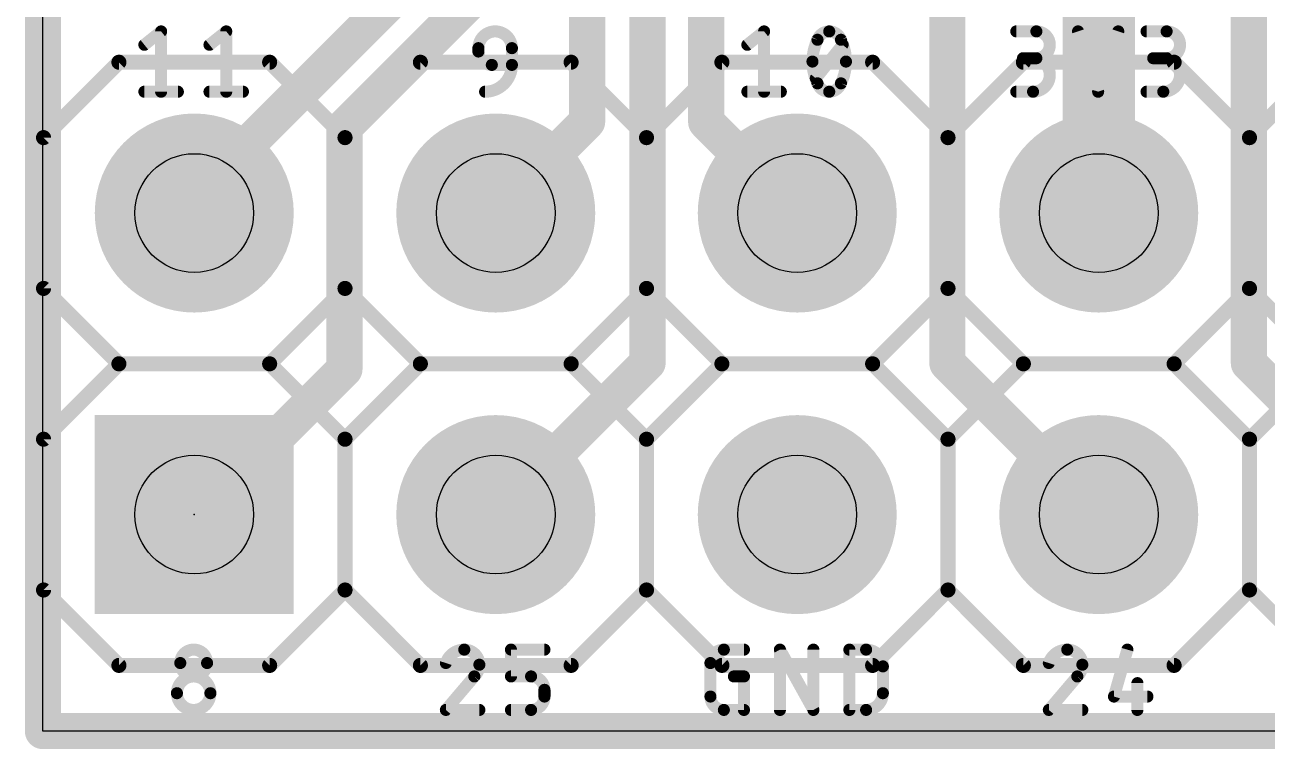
# Model space of a CAD drawing. Extents: x 40.2 to 61.4, y 22.5 to 56.
# Drawn here: x 41.76 to 52.22, y 22.45 to 28.55 of the extents above; entities that cross this region are included whole.
import ezdxf

# ---------------------------------------------------------------- set-up
doc = ezdxf.new("R2010")
doc.units = 0
for name, color, linetype in [('1', 12, 'CONTINUOUS'), ('16', 132, 'CONTINUOUS'), ('17', 122, 'CONTINUOUS'), ('20', 31, 'CONTINUOUS'), ('21', 251, 'CONTINUOUS'), ('22', 251, 'CONTINUOUS'), ('23', 53, 'CONTINUOUS'), ('29', 251, 'CONTINUOUS'), ('30', 251, 'CONTINUOUS'), ('44', 251, 'CONTINUOUS'), ('51', 251, 'CONTINUOUS')]:
    doc.layers.add(name, color=color, linetype=linetype)

# ---------------------------------------------------------------- blocks, each defined once
blk = doc.blocks.new('RECT')
blk.add_solid([(-0.5, -0.5), (0.5, -0.5), (-0.5, 0.5), (0.5, 0.5)])
blk = doc.blocks.new('ROUNDP')
at = {"const_width": 0.5}
blk.add_lwpolyline([(0, -0.25, 1), (0, 0.25, 1), (0, -0.25)], format="xyb", dxfattribs=at)
blk = doc.blocks.new('SQUAREP')
blk.add_solid([(-0.5, -0.5), (0.5, -0.5), (-0.5, 0.5), (0.5, 0.5)])

msp = doc.modelspace()

# ---------------------------------------------------------------- linework, layer by layer
at = {"layer": '1', "const_width": 0.3048}
for points in [[(41.91, 22.606), (41.91, 29.21)], [(59.69, 22.606), (41.91, 22.606)]]:
    msp.add_lwpolyline(points, dxfattribs=at)
at = {"layer": '1', "const_width": 0.1524}
for points in [[(41.91, 22.6822, 1), (41.91, 22.5298)], [(41.8338, 22.606, 1), (41.9862, 22.606)]]:
    msp.add_lwpolyline(points, format="xyb", dxfattribs=at)
at = {"layer": '16'}
for points, const_width in [([(48.2524, 32.1634), (43.185, 27.096)], 0.3048), ([(48.7286, 31.9718), (44.45, 27.6932)], 0.3048), ([(41.91, 22.606), (41.91, 29.21)], 0.3048), ([(46.4946, 29.0798), (46.4946, 27.7386)], 0.3048), ([(50.805, 26.969), (50.805, 28.956)], 0.6096), ([(49.784, 28.956), (49.53, 28.702)], 0.3048), ([(47.004, 28.9012), (47.004, 25.708)], 0.3048), ([(52.07, 25.704), (52.07, 28.7782)], 0.3048), ([(47.498, 28.7107), (47.498, 27.736)], 0.3048), ([(49.53, 28.702), (49.53, 25.704)], 0.3048), ([(44.45, 25.654), (44.45, 27.6932)], 0.3048), ([(46.4946, 27.7386), (45.725, 26.969)], 0.3048), ([(48.265, 26.969), (47.498, 27.736)], 0.3048), ([(43.185, 26.969), (43.185, 27.096)], 0.3048), ([(47.004, 25.708), (45.725, 24.429)], 0.3048), ([(49.53, 25.704), (50.805, 24.429)], 0.3048), ([(53.345, 24.429), (52.07, 25.704)], 0.3048), ([(44.45, 25.654), (43.225, 24.429)], 0.3048), ([(43.185, 24.429), (43.225, 24.429)], 0.3048), ([(59.69, 22.606), (41.91, 22.606)], 0.3048)]:
    msp.add_lwpolyline(points, dxfattribs=dict(at, const_width=const_width))
for points, const_width in [([(49.4761, 28.7559, 1), (49.5839, 28.6481)], 0.1524), ([(44.5262, 27.6932, 1), (44.3738, 27.6932)], 0.1524), ([(46.5485, 27.6847, 1), (46.4407, 27.7925)], 0.1524), ([(47.5519, 27.7899, 1), (47.4441, 27.6821)], 0.1524), ([(44.3961, 27.7471, 1), (44.5039, 27.6393)], 0.1524), ([(46.4184, 27.7386, 1), (46.5708, 27.7386)], 0.1524), ([(47.4218, 27.736, 1), (47.5742, 27.736)], 0.1524), ([(43.2612, 27.096, 1), (43.1088, 27.096)], 0.1524), ([(43.1311, 27.1499, 1), (43.2389, 27.0421)], 0.1524), ([(50.6526, 26.969, 1), (50.9574, 26.969)], 0.3048), ([(43.1088, 26.969, 1), (43.2612, 26.969)], 0.1524), ([(45.6711, 27.0229, 1), (45.7789, 26.9151)], 0.1524), ([(48.2111, 26.9151, 1), (48.3189, 27.0229)], 0.1524), ([(47.0579, 25.6541, 1), (46.9501, 25.7619)], 0.1524), ([(49.5839, 25.7579, 1), (49.4761, 25.6501)], 0.1524), ([(52.1239, 25.7579, 1), (52.0161, 25.6501)], 0.1524), ([(44.5039, 25.6001, 1), (44.3961, 25.7079)], 0.1524), ([(46.9278, 25.708, 1), (47.0802, 25.708)], 0.1524), ([(49.4538, 25.704, 1), (49.6062, 25.704)], 0.1524), ([(51.9938, 25.704, 1), (52.1462, 25.704)], 0.1524), ([(44.3738, 25.654, 1), (44.5262, 25.654)], 0.1524), ([(43.185, 24.5052, 1), (43.185, 24.3528)], 0.1524), ([(43.1711, 24.4829, 1), (43.2789, 24.3751)], 0.1524), ([(43.225, 24.3528, 1), (43.225, 24.5052)], 0.1524), ([(45.6711, 24.4829, 1), (45.7789, 24.3751)], 0.1524), ([(50.7511, 24.3751, 1), (50.8589, 24.4829)], 0.1524), ([(41.91, 22.6822, 1), (41.91, 22.5298)], 0.1524), ([(41.8338, 22.606, 1), (41.9862, 22.606)], 0.1524)]:
    msp.add_lwpolyline(points, format="xyb", dxfattribs=dict(at, const_width=const_width))
at = {"layer": '20'}
for p, q in [((41.91, 22.606), (41.91, 29.21)), ((59.69, 22.606), (41.91, 22.606))]:
    msp.add_line(p, q, dxfattribs=at)
at = {"layer": '21', "const_width": 0.1016}
for points in [[(42.7646, 28.3859), (42.9057, 28.4988)], [(42.9057, 28.4988), (42.9057, 27.9908)], [(43.3132, 28.3859), (43.4543, 28.4988)], [(43.4543, 28.4988), (43.4543, 27.9908)], [(47.8446, 28.3859), (47.9857, 28.4988)], [(47.9857, 28.4988), (47.9857, 27.9908)], [(50.1103, 28.4988), (50.2796, 28.4988)], [(50.6307, 28.4988), (50.8, 27.9908)], [(50.8, 27.9908), (50.9693, 28.4988)], [(51.2075, 28.4988), (51.3769, 28.4988)], [(45.5789, 28.3295), (45.5789, 28.3577)], [(45.8611, 28.3577), (45.8611, 28.2166)], [(48.4214, 28.1037), (48.6472, 28.3859)], [(45.8611, 28.2166), (45.6918, 28.2166)], [(50.2796, 28.273), (50.1667, 28.273)], [(51.3769, 28.273), (51.264, 28.273)], [(42.7646, 27.9908), (43.0468, 27.9908)], [(43.3132, 27.9908), (43.5954, 27.9908)], [(47.8446, 27.9908), (48.1268, 27.9908)], [(50.1103, 27.9908), (50.2514, 27.9908)], [(51.2075, 27.9908), (51.3486, 27.9908)], [(45.8532, 23.066), (45.8532, 23.2918)], [(45.8532, 23.2918), (46.1354, 23.2918)], [(47.6466, 23.2918), (47.8159, 23.2918)], [(48.1189, 22.7838), (48.1189, 23.2918)], [(48.1189, 23.2918), (48.4011, 22.7838)], [(48.4011, 22.7838), (48.4011, 23.2918)], [(48.7041, 22.7838), (48.7041, 23.2918)], [(48.7041, 23.2918), (48.8452, 23.2918)], [(51.0461, 23.2918), (50.9332, 22.8967)], [(47.5337, 22.8967), (47.5337, 23.1789)], [(48.9863, 23.1507), (48.9863, 22.9249)], [(45.5445, 23.066), (45.3046, 22.7838)], [(46.0225, 23.066), (45.8532, 23.066)], [(47.7312, 23.066), (47.8159, 23.066)], [(47.8159, 23.066), (47.8159, 22.7838)], [(50.6245, 23.066), (50.3846, 22.7838)], [(51.1308, 23.0096), (51.1308, 22.7838)], [(46.1354, 22.8967), (46.1354, 22.9531)], [(50.9332, 22.8967), (51.2154, 22.8967)], [(45.3046, 22.7838), (45.5868, 22.7838)], [(45.8532, 22.7838), (46.0225, 22.7838)], [(47.8159, 22.7838), (47.6466, 22.7838)], [(48.8452, 22.7838), (48.7041, 22.7838)], [(50.3846, 22.7838), (50.6668, 22.7838)]]:
    msp.add_lwpolyline(points, dxfattribs=at)
at = {"layer": '21'}
for points, const_width in [([(42.9311, 28.4988, 1), (42.8803, 28.4988)], 0.0508), ([(42.9215, 28.479, 1), (42.8898, 28.5186)], 0.0508), ([(43.4797, 28.4988, 1), (43.4289, 28.4988)], 0.0508), ([(43.4702, 28.479, 1), (43.4384, 28.5186)], 0.0508), ([(45.8611, 28.3577, 1), (45.5789, 28.3577)], 0.1016), ([(48.0111, 28.4988, 1), (47.9603, 28.4988)], 0.0508), ([(48.0015, 28.479, 1), (47.9698, 28.5186)], 0.0508), ([(48.4355, 28.4282, 0.1139), (48.3932, 28.2448)], 0.1016), ([(48.5343, 28.4988, 0.3205), (48.4355, 28.4282)], 0.1016), ([(48.4584, 28.4171, 1), (48.4127, 28.4394)], 0.0508), ([(48.6331, 28.4282, 0.3205), (48.5343, 28.4988)], 0.1016), ([(48.5343, 28.5242, 1), (48.5343, 28.4734)], 0.0508), ([(48.5343, 28.4734, 1), (48.5343, 28.5242)], 0.0508), ([(48.6754, 28.2448, 0.1139), (48.6331, 28.4282)], 0.1016), ([(48.6559, 28.4394, 1), (48.6103, 28.4171)], 0.0508), ([(50.1103, 28.5242, 1), (50.1103, 28.4734)], 0.0508), ([(50.2796, 28.273, 1), (50.2796, 28.4988)], 0.1016), ([(50.2796, 28.5242, 1), (50.2796, 28.4734)], 0.0508), ([(50.2796, 28.4734, 1), (50.2796, 28.5242)], 0.0508), ([(50.6548, 28.5068, 1), (50.6066, 28.4908)], 0.0508), ([(50.9934, 28.4908, 1), (50.9452, 28.5068)], 0.0508), ([(51.2075, 28.5242, 1), (51.2075, 28.4734)], 0.0508), ([(51.3769, 28.273, 1), (51.3769, 28.4988)], 0.1016), ([(51.3769, 28.5242, 1), (51.3769, 28.4734)], 0.0508), ([(51.3769, 28.4734, 1), (51.3769, 28.5242)], 0.0508), ([(42.7487, 28.4057, 1), (42.7804, 28.3661)], 0.0508), ([(43.2973, 28.4057, 1), (43.3291, 28.3661)], 0.0508), ([(45.6043, 28.3577, 1), (45.5535, 28.3577)], 0.0508), ([(45.5535, 28.3577, 1), (45.6043, 28.3577)], 0.0508), ([(45.5789, 28.3295, 0.4142), (45.6918, 28.2166)], 0.1016), ([(45.6043, 28.3295, 1), (45.5535, 28.3295)], 0.0508), ([(45.8865, 28.3577, 1), (45.8357, 28.3577)], 0.0508), ([(45.8357, 28.3577, 1), (45.8865, 28.3577)], 0.0508), ([(47.8287, 28.4057, 1), (47.8604, 28.3661)], 0.0508), ([(48.4115, 28.4365, 1), (48.4596, 28.42)], 0.0508), ([(48.6091, 28.42, 1), (48.6571, 28.4365)], 0.0508), ([(48.667, 28.37, 1), (48.6274, 28.4018)], 0.0508), ([(45.5535, 28.3295, 1), (45.6043, 28.3295)], 0.0508), ([(45.6353, 27.9908, 0.4142), (45.8611, 28.2166)], 0.1016), ([(45.6918, 28.242, 1), (45.6918, 28.1912)], 0.0508), ([(45.6918, 28.1912, 1), (45.6918, 28.242)], 0.0508), ([(45.8865, 28.2166, 1), (45.8357, 28.2166)], 0.0508), ([(45.8611, 28.1912, 1), (45.8611, 28.242)], 0.0508), ([(48.3932, 28.2448, 0.1139), (48.4355, 28.0614)], 0.1016), ([(48.4186, 28.2448, 1), (48.3678, 28.2448)], 0.0508), ([(48.3678, 28.2448, 1), (48.4186, 28.2448)], 0.0508), ([(48.6331, 28.0614, 0.1139), (48.6754, 28.2448)], 0.1016), ([(48.7008, 28.2448, 1), (48.65, 28.2448)], 0.0508), ([(48.65, 28.2448, 1), (48.7008, 28.2448)], 0.0508), ([(50.1667, 28.2984, 1), (50.1667, 28.2476)], 0.0508), ([(50.2514, 27.9908, 1), (50.2514, 28.273)], 0.1016), ([(50.2514, 28.2984, 1), (50.2514, 28.2476)], 0.0508), ([(50.2796, 28.2984, 1), (50.2796, 28.2476)], 0.0508), ([(50.2796, 28.2476, 1), (50.2796, 28.2984)], 0.0508), ([(51.264, 28.2984, 1), (51.264, 28.2476)], 0.0508), ([(51.3486, 27.9908, 1), (51.3486, 28.273)], 0.1016), ([(51.3486, 28.2984, 1), (51.3486, 28.2476)], 0.0508), ([(51.3769, 28.2984, 1), (51.3769, 28.2476)], 0.0508), ([(51.3769, 28.2476, 1), (51.3769, 28.2984)], 0.0508), ([(45.8357, 28.2166, 1), (45.8865, 28.2166)], 0.0508), ([(48.4016, 28.1196, 1), (48.4413, 28.0878)], 0.0508), ([(48.4355, 28.0614, 0.3205), (48.5343, 27.9908)], 0.1016), ([(48.4596, 28.0696, 1), (48.4115, 28.0531)], 0.0508), ([(48.4127, 28.0502, 1), (48.4584, 28.0725)], 0.0508), ([(48.5343, 27.9908, 0.3205), (48.6331, 28.0614)], 0.1016), ([(48.6103, 28.0725, 1), (48.6559, 28.0502)], 0.0508), ([(48.6571, 28.0531, 1), (48.6091, 28.0696)], 0.0508), ([(42.7646, 28.0162, 1), (42.7646, 27.9654)], 0.0508), ([(42.8803, 27.9908, 1), (42.9311, 27.9908)], 0.0508), ([(43.0468, 27.9654, 1), (43.0468, 28.0162)], 0.0508), ([(43.3132, 28.0162, 1), (43.3132, 27.9654)], 0.0508), ([(43.4289, 27.9908, 1), (43.4797, 27.9908)], 0.0508), ([(43.5954, 27.9654, 1), (43.5954, 28.0162)], 0.0508), ([(45.6353, 28.0162, 1), (45.6353, 27.9654)], 0.0508), ([(47.8446, 28.0162, 1), (47.8446, 27.9654)], 0.0508), ([(47.9603, 27.9908, 1), (48.0111, 27.9908)], 0.0508), ([(48.1268, 27.9654, 1), (48.1268, 28.0162)], 0.0508), ([(48.5343, 28.0162, 1), (48.5343, 27.9654)], 0.0508), ([(48.5343, 27.9654, 1), (48.5343, 28.0162)], 0.0508), ([(50.1103, 28.0162, 1), (50.1103, 27.9654)], 0.0508), ([(50.2514, 28.0162, 1), (50.2514, 27.9654)], 0.0508), ([(50.2514, 27.9654, 1), (50.2514, 28.0162)], 0.0508), ([(50.7759, 27.9988, 1), (50.8241, 27.9828)], 0.0508), ([(50.7759, 27.9828, 1), (50.8241, 27.9988)], 0.0508), ([(51.2075, 28.0162, 1), (51.2075, 27.9654)], 0.0508), ([(51.3486, 28.0162, 1), (51.3486, 27.9654)], 0.0508), ([(51.3486, 27.9654, 1), (51.3486, 28.0162)], 0.0508), ([(43.2929, 23.1789, 1), (43.0671, 23.1789)], 0.1016), ([(45.4598, 23.2918, 0.3252), (45.3046, 23.1789)], 0.1016), ([(45.5868, 23.1648, 0.4142), (45.4598, 23.2918)], 0.1016), ([(45.4598, 23.3172, 1), (45.4598, 23.2664)], 0.0508), ([(45.4598, 23.2664, 1), (45.4598, 23.3172)], 0.0508), ([(45.8786, 23.2918, 1), (45.8278, 23.2918)], 0.0508), ([(45.8532, 23.3172, 1), (45.8532, 23.2664)], 0.0508), ([(46.1354, 23.2664, 1), (46.1354, 23.3172)], 0.0508), ([(47.6466, 23.2918, 0.4142), (47.5337, 23.1789)], 0.1016), ([(47.6466, 23.3172, 1), (47.6466, 23.2664)], 0.0508), ([(47.6466, 23.2664, 1), (47.6466, 23.3172)], 0.0508), ([(47.8159, 23.2664, 1), (47.8159, 23.3172)], 0.0508), ([(48.1443, 23.2918, 1), (48.0935, 23.2918)], 0.0508), ([(48.1411, 23.3041, 1), (48.0967, 23.2795)], 0.0508), ([(48.4265, 23.2918, 1), (48.3757, 23.2918)], 0.0508), ([(48.7295, 23.2918, 1), (48.6787, 23.2918)], 0.0508), ([(48.7041, 23.3172, 1), (48.7041, 23.2664)], 0.0508), ([(48.9863, 23.1507, 0.4142), (48.8452, 23.2918)], 0.1016), ([(48.8452, 23.3172, 1), (48.8452, 23.2664)], 0.0508), ([(48.8452, 23.2664, 1), (48.8452, 23.3172)], 0.0508), ([(50.5398, 23.2918, 0.3252), (50.3846, 23.1789)], 0.1016), ([(50.6668, 23.1648, 0.4142), (50.5398, 23.2918)], 0.1016), ([(50.5398, 23.3172, 1), (50.5398, 23.2664)], 0.0508), ([(50.5398, 23.2664, 1), (50.5398, 23.3172)], 0.0508), ([(51.0705, 23.2848, 1), (51.0217, 23.2988)], 0.0508), ([(43.0671, 23.1789, 1), (43.2929, 23.1789)], 0.1016), ([(43.0925, 23.1789, 1), (43.0417, 23.1789)], 0.0508), ([(43.0417, 23.1789, 1), (43.0925, 23.1789)], 0.0508), ([(43.3183, 23.1789, 1), (43.2675, 23.1789)], 0.0508), ([(43.2675, 23.1789, 1), (43.3183, 23.1789)], 0.0508), ([(45.2804, 23.1867, 1), (45.3287, 23.1711)], 0.0508), ([(45.5445, 23.066, 0.2053), (45.5868, 23.1648)], 0.1016), ([(45.6122, 23.1648, 1), (45.5614, 23.1648)], 0.0508), ([(45.5614, 23.1648, 1), (45.6122, 23.1648)], 0.0508), ([(47.5591, 23.1789, 1), (47.5083, 23.1789)], 0.0508), ([(47.5083, 23.1789, 1), (47.5591, 23.1789)], 0.0508), ([(49.0117, 23.1507, 1), (48.9609, 23.1507)], 0.0508), ([(48.9609, 23.1507, 1), (49.0117, 23.1507)], 0.0508), ([(50.3604, 23.1867, 1), (50.4087, 23.1711)], 0.0508), ([(50.6245, 23.066, 0.2053), (50.6668, 23.1648)], 0.1016), ([(50.6922, 23.1648, 1), (50.6414, 23.1648)], 0.0508), ([(50.6414, 23.1648, 1), (50.6922, 23.1648)], 0.0508), ([(43.3211, 22.9249, 1), (43.0389, 22.9249)], 0.1016), ([(45.5269, 23.0844, 1), (45.562, 23.0476)], 0.0508), ([(45.5638, 23.0496, 1), (45.5251, 23.0825)], 0.0508), ([(45.8532, 23.0914, 1), (45.8532, 23.0406)], 0.0508), ([(45.8278, 23.066, 1), (45.8786, 23.066)], 0.0508), ([(46.1354, 22.9531, 0.4142), (46.0225, 23.066)], 0.1016), ([(46.0225, 23.0914, 1), (46.0225, 23.0406)], 0.0508), ([(46.0225, 23.0406, 1), (46.0225, 23.0914)], 0.0508), ([(47.7312, 23.0914, 1), (47.7312, 23.0406)], 0.0508), ([(47.8413, 23.066, 1), (47.7905, 23.066)], 0.0508), ([(47.8159, 23.0406, 1), (47.8159, 23.0914)], 0.0508), ([(50.6069, 23.0844, 1), (50.642, 23.0476)], 0.0508), ([(50.6438, 23.0496, 1), (50.6051, 23.0825)], 0.0508), ([(51.1562, 23.0096, 1), (51.1054, 23.0096)], 0.0508), ([(43.0389, 22.9249, 1), (43.3211, 22.9249)], 0.1016), ([(43.0643, 22.9249, 1), (43.0135, 22.9249)], 0.0508), ([(43.0135, 22.9249, 1), (43.0643, 22.9249)], 0.0508), ([(43.3465, 22.9249, 1), (43.2957, 22.9249)], 0.0508), ([(43.2957, 22.9249, 1), (43.3465, 22.9249)], 0.0508), ([(46.0225, 22.7838, 0.4142), (46.1354, 22.8967)], 0.1016), ([(46.1608, 22.9531, 1), (46.11, 22.9531)], 0.0508), ([(46.11, 22.9531, 1), (46.1608, 22.9531)], 0.0508), ([(46.1608, 22.8967, 1), (46.11, 22.8967)], 0.0508), ([(46.11, 22.8967, 1), (46.1608, 22.8967)], 0.0508), ([(47.5337, 22.8967, 0.4142), (47.6466, 22.7838)], 0.1016), ([(47.5591, 22.8967, 1), (47.5083, 22.8967)], 0.0508), ([(47.5083, 22.8967, 1), (47.5591, 22.8967)], 0.0508), ([(48.8452, 22.7838, 0.4142), (48.9863, 22.9249)], 0.1016), ([(49.0117, 22.9249, 1), (48.9609, 22.9249)], 0.0508), ([(48.9609, 22.9249, 1), (49.0117, 22.9249)], 0.0508), ([(50.9332, 22.9221, 1), (50.9332, 22.8713)], 0.0508), ([(50.9088, 22.9037, 1), (50.9576, 22.8897)], 0.0508), ([(51.2154, 22.8713, 1), (51.2154, 22.9221)], 0.0508), ([(45.2852, 22.8003, 1), (45.3239, 22.7673)], 0.0508), ([(45.3046, 22.8092, 1), (45.3046, 22.7584)], 0.0508), ([(45.5868, 22.7584, 1), (45.5868, 22.8092)], 0.0508), ([(45.8532, 22.8092, 1), (45.8532, 22.7584)], 0.0508), ([(46.0225, 22.8092, 1), (46.0225, 22.7584)], 0.0508), ([(46.0225, 22.7584, 1), (46.0225, 22.8092)], 0.0508), ([(47.6466, 22.8092, 1), (47.6466, 22.7584)], 0.0508), ([(47.6466, 22.7584, 1), (47.6466, 22.8092)], 0.0508), ([(47.8159, 22.7584, 1), (47.8159, 22.8092)], 0.0508), ([(48.3789, 22.7715, 1), (48.4233, 22.7961)], 0.0508), ([(48.7041, 22.8092, 1), (48.7041, 22.7584)], 0.0508), ([(48.8452, 22.8092, 1), (48.8452, 22.7584)], 0.0508), ([(48.8452, 22.7584, 1), (48.8452, 22.8092)], 0.0508), ([(50.3652, 22.8003, 1), (50.4039, 22.7673)], 0.0508), ([(50.3846, 22.8092, 1), (50.3846, 22.7584)], 0.0508), ([(50.6668, 22.7584, 1), (50.6668, 22.8092)], 0.0508), ([(47.7905, 22.7838, 1), (47.8413, 22.7838)], 0.0508), ([(48.0935, 22.7838, 1), (48.1443, 22.7838)], 0.0508), ([(48.3757, 22.7838, 1), (48.4265, 22.7838)], 0.0508), ([(48.6787, 22.7838, 1), (48.7295, 22.7838)], 0.0508), ([(51.1054, 22.7838, 1), (51.1562, 22.7838)], 0.0508)]:
    msp.add_lwpolyline(points, format="xyb", dxfattribs=dict(at, const_width=const_width))
at = {"layer": '22', "const_width": 0.127}
for points in [[(41.915, 27.604), (42.55, 28.239)], [(42.55, 28.239), (43.82, 28.239)], [(43.82, 28.239), (44.455, 27.604)], [(44.455, 27.604), (45.09, 28.239)], [(45.09, 28.239), (46.36, 28.239)], [(46.36, 28.239), (46.995, 27.604)], [(46.995, 27.604), (47.63, 28.239)], [(47.63, 28.239), (48.9, 28.239)], [(48.9, 28.239), (49.535, 27.604)], [(49.535, 27.604), (50.17, 28.239)], [(50.17, 28.239), (51.44, 28.239)], [(51.44, 28.239), (52.075, 27.604)], [(52.075, 27.604), (52.71, 28.239)], [(41.915, 26.334), (41.915, 27.604)], [(44.455, 27.604), (44.455, 26.334)], [(46.995, 27.604), (46.995, 26.334)], [(49.535, 27.604), (49.535, 26.334)], [(52.075, 27.604), (52.075, 26.334)], [(41.915, 26.334), (42.55, 25.699)], [(43.82, 25.699), (44.455, 26.334)], [(44.455, 26.334), (45.09, 25.699)], [(46.36, 25.699), (46.995, 26.334)], [(46.995, 26.334), (47.63, 25.699)], [(48.9, 25.699), (49.535, 26.334)], [(49.535, 26.334), (50.17, 25.699)], [(51.44, 25.699), (52.075, 26.334)], [(52.075, 26.334), (52.71, 25.699)], [(41.915, 25.064), (42.55, 25.699)], [(42.55, 25.699), (43.82, 25.699)], [(43.82, 25.699), (44.455, 25.064)], [(44.455, 25.064), (45.09, 25.699)], [(45.09, 25.699), (46.36, 25.699)], [(46.36, 25.699), (46.995, 25.064)], [(46.995, 25.064), (47.63, 25.699)], [(47.63, 25.699), (48.9, 25.699)], [(48.9, 25.699), (49.535, 25.064)], [(49.535, 25.064), (50.17, 25.699)], [(50.17, 25.699), (51.44, 25.699)], [(51.44, 25.699), (52.075, 25.064)], [(52.075, 25.064), (52.71, 25.699)], [(41.915, 23.794), (41.915, 25.064)], [(44.455, 25.064), (44.455, 23.794)], [(46.995, 25.064), (46.995, 23.794)], [(49.535, 25.064), (49.535, 23.794)], [(52.075, 25.064), (52.075, 23.794)], [(41.915, 23.794), (42.55, 23.159)], [(43.82, 23.159), (44.455, 23.794)], [(44.455, 23.794), (45.09, 23.159)], [(46.36, 23.159), (46.995, 23.794)], [(46.995, 23.794), (47.63, 23.159)], [(48.9, 23.159), (49.535, 23.794)], [(49.535, 23.794), (50.17, 23.159)], [(51.44, 23.159), (52.075, 23.794)], [(52.075, 23.794), (52.71, 23.159)], [(42.55, 23.159), (43.82, 23.159)], [(45.09, 23.159), (46.36, 23.159)], [(47.63, 23.159), (48.9, 23.159)], [(50.17, 23.159), (51.44, 23.159)]]:
    msp.add_lwpolyline(points, dxfattribs=at)
at = {"layer": '22', "const_width": 0.0635}
for points in [[(42.55, 28.2707, 1), (42.55, 28.2073)], [(42.5725, 28.2165, 1), (42.5275, 28.2615)], [(43.8425, 28.2615, 1), (43.7975, 28.2165)], [(43.82, 28.2073, 1), (43.82, 28.2707)], [(45.09, 28.2707, 1), (45.09, 28.2073)], [(45.1125, 28.2165, 1), (45.0675, 28.2615)], [(46.3825, 28.2615, 1), (46.3375, 28.2165)], [(46.36, 28.2073, 1), (46.36, 28.2707)], [(47.63, 28.2707, 1), (47.63, 28.2073)], [(47.6525, 28.2165, 1), (47.6075, 28.2615)], [(48.9225, 28.2615, 1), (48.8775, 28.2165)], [(48.9, 28.2073, 1), (48.9, 28.2707)], [(50.17, 28.2707, 1), (50.17, 28.2073)], [(50.1925, 28.2165, 1), (50.1475, 28.2615)], [(51.4625, 28.2615, 1), (51.4175, 28.2165)], [(51.44, 28.2073, 1), (51.44, 28.2707)], [(41.9468, 27.604, 1), (41.8832, 27.604)], [(41.8925, 27.6265, 1), (41.9375, 27.5815)], [(44.4325, 27.6265, 1), (44.4775, 27.5815)], [(44.4868, 27.604, 1), (44.4233, 27.604)], [(44.4325, 27.5815, 1), (44.4775, 27.6265)], [(46.9725, 27.6265, 1), (47.0175, 27.5815)], [(47.0268, 27.604, 1), (46.9633, 27.604)], [(46.9725, 27.5815, 1), (47.0175, 27.6265)], [(49.5125, 27.6265, 1), (49.5575, 27.5815)], [(49.5668, 27.604, 1), (49.5033, 27.604)], [(49.5125, 27.5815, 1), (49.5575, 27.6265)], [(52.0525, 27.6265, 1), (52.0975, 27.5815)], [(52.1068, 27.604, 1), (52.0433, 27.604)], [(52.0525, 27.5815, 1), (52.0975, 27.6265)], [(41.9375, 26.3565, 1), (41.8925, 26.3115)], [(44.4775, 26.3565, 1), (44.4325, 26.3115)], [(44.4775, 26.3115, 1), (44.4325, 26.3565)], [(47.0175, 26.3565, 1), (46.9725, 26.3115)], [(47.0175, 26.3115, 1), (46.9725, 26.3565)], [(49.5575, 26.3565, 1), (49.5125, 26.3115)], [(49.5575, 26.3115, 1), (49.5125, 26.3565)], [(52.0975, 26.3565, 1), (52.0525, 26.3115)], [(52.0975, 26.3115, 1), (52.0525, 26.3565)], [(41.8832, 26.334, 1), (41.9468, 26.334)], [(44.4233, 26.334, 1), (44.4868, 26.334)], [(46.9633, 26.334, 1), (47.0268, 26.334)], [(49.5033, 26.334, 1), (49.5668, 26.334)], [(52.0433, 26.334, 1), (52.1068, 26.334)], [(42.55, 25.7308, 1), (42.55, 25.6673)], [(42.5725, 25.6765, 1), (42.5275, 25.7215)], [(42.5275, 25.6765, 1), (42.5725, 25.7215)], [(43.8425, 25.7215, 1), (43.7975, 25.6765)], [(43.7975, 25.7215, 1), (43.8425, 25.6765)], [(43.82, 25.6673, 1), (43.82, 25.7308)], [(45.09, 25.7308, 1), (45.09, 25.6673)], [(45.1125, 25.6765, 1), (45.0675, 25.7215)], [(45.0675, 25.6765, 1), (45.1125, 25.7215)], [(46.3825, 25.7215, 1), (46.3375, 25.6765)], [(46.3375, 25.7215, 1), (46.3825, 25.6765)], [(46.36, 25.6673, 1), (46.36, 25.7308)], [(47.63, 25.7308, 1), (47.63, 25.6673)], [(47.6525, 25.6765, 1), (47.6075, 25.7215)], [(47.6075, 25.6765, 1), (47.6525, 25.7215)], [(48.9225, 25.7215, 1), (48.8775, 25.6765)], [(48.8775, 25.7215, 1), (48.9225, 25.6765)], [(48.9, 25.6673, 1), (48.9, 25.7308)], [(50.17, 25.7308, 1), (50.17, 25.6673)], [(50.1925, 25.6765, 1), (50.1475, 25.7215)], [(50.1475, 25.6765, 1), (50.1925, 25.7215)], [(51.4625, 25.7215, 1), (51.4175, 25.6765)], [(51.4175, 25.7215, 1), (51.4625, 25.6765)], [(51.44, 25.6673, 1), (51.44, 25.7308)], [(41.9468, 25.064, 1), (41.8832, 25.064)], [(44.4868, 25.064, 1), (44.4233, 25.064)], [(47.0268, 25.064, 1), (46.9633, 25.064)], [(49.5668, 25.064, 1), (49.5033, 25.064)], [(52.1068, 25.064, 1), (52.0433, 25.064)], [(41.8925, 25.0865, 1), (41.9375, 25.0415)], [(44.4325, 25.0865, 1), (44.4775, 25.0415)], [(44.4325, 25.0415, 1), (44.4775, 25.0865)], [(46.9725, 25.0865, 1), (47.0175, 25.0415)], [(46.9725, 25.0415, 1), (47.0175, 25.0865)], [(49.5125, 25.0865, 1), (49.5575, 25.0415)], [(49.5125, 25.0415, 1), (49.5575, 25.0865)], [(52.0525, 25.0865, 1), (52.0975, 25.0415)], [(52.0525, 25.0415, 1), (52.0975, 25.0865)], [(41.9375, 23.8165, 1), (41.8925, 23.7715)], [(41.8832, 23.794, 1), (41.9468, 23.794)], [(44.4775, 23.8165, 1), (44.4325, 23.7715)], [(44.4233, 23.794, 1), (44.4868, 23.794)], [(44.4775, 23.7715, 1), (44.4325, 23.8165)], [(47.0175, 23.8165, 1), (46.9725, 23.7715)], [(46.9633, 23.794, 1), (47.0268, 23.794)], [(47.0175, 23.7715, 1), (46.9725, 23.8165)], [(49.5575, 23.8165, 1), (49.5125, 23.7715)], [(49.5033, 23.794, 1), (49.5668, 23.794)], [(49.5575, 23.7715, 1), (49.5125, 23.8165)], [(52.0975, 23.8165, 1), (52.0525, 23.7715)], [(52.0433, 23.794, 1), (52.1068, 23.794)], [(52.0975, 23.7715, 1), (52.0525, 23.8165)], [(42.55, 23.1908, 1), (42.55, 23.1273)], [(42.5275, 23.1365, 1), (42.5725, 23.1815)], [(43.7975, 23.1815, 1), (43.8425, 23.1365)], [(43.82, 23.1273, 1), (43.82, 23.1908)], [(45.09, 23.1908, 1), (45.09, 23.1273)], [(45.0675, 23.1365, 1), (45.1125, 23.1815)], [(46.3375, 23.1815, 1), (46.3825, 23.1365)], [(46.36, 23.1273, 1), (46.36, 23.1908)], [(47.63, 23.1908, 1), (47.63, 23.1273)], [(47.6075, 23.1365, 1), (47.6525, 23.1815)], [(48.8775, 23.1815, 1), (48.9225, 23.1365)], [(48.9, 23.1273, 1), (48.9, 23.1908)], [(50.17, 23.1908, 1), (50.17, 23.1273)], [(50.1475, 23.1365, 1), (50.1925, 23.1815)], [(51.4175, 23.1815, 1), (51.4625, 23.1365)], [(51.44, 23.1273, 1), (51.44, 23.1908)]]:
    msp.add_lwpolyline(points, format="xyb", dxfattribs=at)
at = {"layer": '23'}
msp.add_point((43.185, 24.429), dxfattribs=at)
at = {"layer": '44'}
for centre in [(43.185, 26.969), (45.725, 26.969), (48.265, 26.969), (50.805, 26.969), (43.185, 24.429), (45.725, 24.429), (48.265, 24.429), (50.805, 24.429)]:
    msp.add_circle(centre, 0.5, dxfattribs=at)

# ---------------------------------------------------------------- block references
at = {"layer": '17', "xscale": 1.524, "yscale": 1.524}
for name, p in [('ROUNDP', (43.185, 26.969)), ('ROUNDP', (43.185, 26.969)), ('ROUNDP', (45.725, 26.969)), ('ROUNDP', (45.725, 26.969)), ('ROUNDP', (48.265, 26.969)), ('ROUNDP', (48.265, 26.969)), ('ROUNDP', (50.805, 26.969)), ('ROUNDP', (50.805, 26.969)), ('SQUAREP', (43.185, 24.429)), ('SQUAREP', (43.185, 24.429)), ('ROUNDP', (45.725, 24.429)), ('ROUNDP', (45.725, 24.429)), ('ROUNDP', (48.265, 24.429)), ('ROUNDP', (48.265, 24.429)), ('ROUNDP', (50.805, 24.429)), ('ROUNDP', (50.805, 24.429))]:
    msp.add_blockref(name, p, dxfattribs=at)
at = {"layer": '29', "xscale": 1.6764, "yscale": 1.6764}
for name, p in [('ROUNDP', (43.185, 26.969)), ('ROUNDP', (45.725, 26.969)), ('ROUNDP', (48.265, 26.969)), ('ROUNDP', (50.805, 26.969)), ('SQUAREP', (43.185, 24.429)), ('ROUNDP', (45.725, 24.429)), ('ROUNDP', (48.265, 24.429)), ('ROUNDP', (50.805, 24.429))]:
    msp.add_blockref(name, p, dxfattribs=at)
at = {"layer": '30', "xscale": 1.6764, "yscale": 1.6764}
for name, p in [('ROUNDP', (43.185, 26.969)), ('ROUNDP', (45.725, 26.969)), ('ROUNDP', (48.265, 26.969)), ('ROUNDP', (50.805, 26.969)), ('SQUAREP', (43.185, 24.429)), ('ROUNDP', (45.725, 24.429)), ('ROUNDP', (48.265, 24.429)), ('ROUNDP', (50.805, 24.429))]:
    msp.add_blockref(name, p, dxfattribs=at)
at = {"layer": '51', "xscale": 0.508, "yscale": 0.508}
for p in [(43.185, 26.969), (45.725, 26.969), (48.265, 26.969), (50.805, 26.969), (45.725, 24.429), (48.265, 24.429), (50.805, 24.429), (50.805, 24.429)]:
    msp.add_blockref('RECT', p, dxfattribs=at)
at = {"layer": '51', "xscale": 0.508, "yscale": 0.508, "rotation": 180}
msp.add_blockref('RECT', (43.185, 24.429), dxfattribs=at)

doc.saveas('drawing.dxf')
